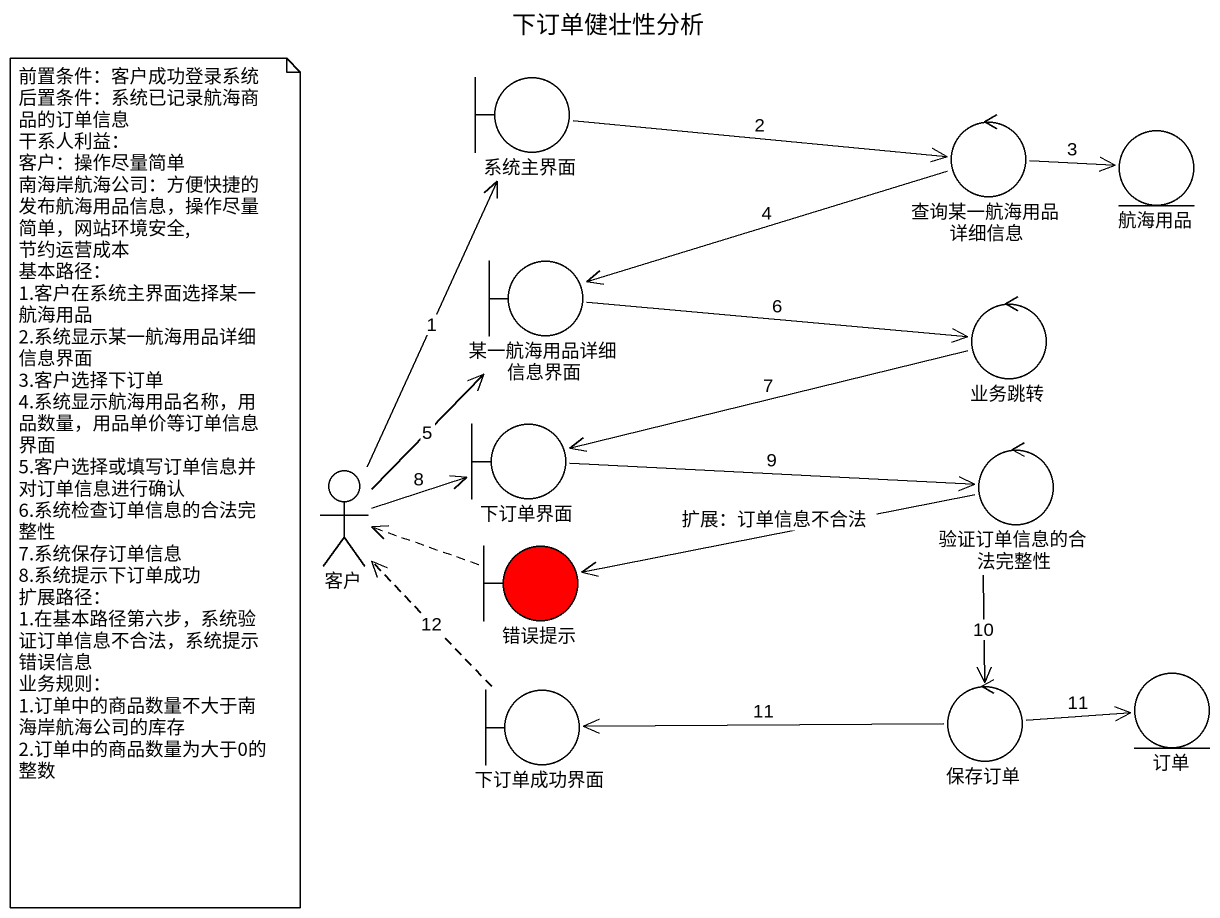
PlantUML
@startuml
title 下订单健壮性分析
boundary 系统主界面
control 查询某一航海用品详细信息
entity 航海用品
boundary 某一航海用品详细信息界面
control 业务跳转
boundary 下订单界面
actor 客户
control 验证订单信息的合法完整性
boundary 错误提示 #FF0000
boundary 下订单成功界面
control 保存订单
entity 订单
系统主界面 -right-> 查询某一航海用品详细信息 : 2
查询某一航海用品详细信息 -right-> 航海用品 : 3
查询某一航海用品详细信息 -left-> 某一航海用品详细信息界面 : 4
某一航海用品详细信息界面 -right-> 业务跳转 : 6
业务跳转 -left-> 下订单界面 : 7
下订单界面 -right-> 验证订单信息的合法完整性 : 9
客户 -up-> 系统主界面 : 1
客户 -up-> 某一航海用品详细信息界面 : 5
客户 -right-> 下订单界面 : 8
验证订单信息的合法完整性 -left-> 错误提示 : 扩展：订单信息不合法
验证订单信息的合法完整性 --> 保存订单 : 10
错误提示 .left.> 客户
下订单成功界面 .up.> 客户 : 12
保存订单 -left-> 下订单成功界面 : 11
保存订单 -right-> 订单 : 11
note as N1
  前置条件：客户成功登录系统
  后置条件：系统已记录航海商品的订单信息
  干系人利益：
  客户：操作尽量简单
  南海岸航海公司：方便快捷的发布航海用品信息，操作尽量简单，网站环境安全,节约运营成本
  基本路径：
  1.客户在系统主界面选择某一航海用品
  2.系统显示某一航海用品详细信息界面
  3.客户选择下订单
  4.系统显示航海用品名称，用品数量，用品单价等订单信息界面
  5.客户选择或填写订单信息并对订单信息进行确认
  6.系统检查订单信息的合法完整性
  7.系统保存订单信息
  8.系统提示下订单成功
  扩展路径：
  1.在基本路径第六步，系统验证订单信息不合法，系统提示错误信息
  业务规则：
  1.订单中的商品数量不大于南海岸航海公司的库存
  2.订单中的商品数量为大于0的整数
end note
@enduml
